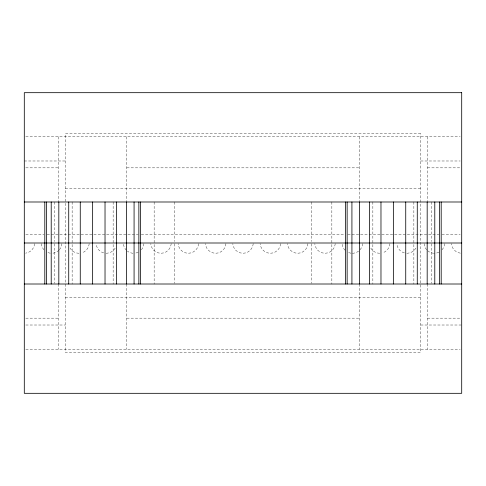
<?xml version="1.0" encoding="UTF-8"?>
<svg xmlns="http://www.w3.org/2000/svg" width="486" height="486" viewBox="0 0 486 486"><rect width="100%" height="100%" fill="white"/><g stroke="black" fill="none" stroke-linecap="round" stroke-linejoin="round"><path stroke-width="0.36" stroke-dasharray="2.43 1.82" d="M25.788 136.706L460.181 136.706M24.3 160.988L65.306 160.988M420.694 160.988L460.181 160.988M25.788 167.84L58.472 167.84M126.816 167.84L359.184 167.84M427.528 167.84L460.181 167.84M65.306 188.325L420.694 188.325M25.819 234.799L44.044 234.799M47.081 234.799L138.206 234.799M141.244 234.799L344.756 234.799M347.794 234.799L438.919 234.799M441.956 234.799L460.181 234.799M65.306 297.675L420.694 297.675M25.819 318.16L58.472 318.16M126.816 318.16L359.184 318.16M427.528 318.16L460.212 318.16M25.819 325.013L65.306 325.013M420.694 325.013L461.7 325.013M25.819 349.294L460.212 349.294M431.465 201.994L431.465 241.512M431.465 243.759L431.465 283.247M427.528 136.706L427.528 201.994M427.528 284.006L427.528 349.294M413.859 201.994L413.859 284.006M372.853 201.994L372.853 284.006M359.184 136.706L359.184 201.994M359.184 284.006L359.184 349.294M331.847 201.994L331.847 284.006M311.344 201.994L311.344 241.512M311.344 243.747L311.344 283.259M174.656 201.994L174.656 241.512M174.656 243.747L174.656 283.259M154.153 201.994L154.153 284.006M126.816 136.706L126.816 201.994M126.816 284.006L126.816 349.294M113.147 201.994L113.147 284.006M72.141 201.994L72.141 284.006M58.472 136.706L58.472 201.994M58.472 284.006L58.472 349.294M54.535 201.994L54.535 241.512M54.535 243.747L54.535 283.259M460.363 253.163A10.255 10.255 0 0 1 451.47 243.668M34.53 243.668A10.249 10.249 0 0 1 25.637 253.163M61.868 243.668A10.255 10.255 0 0 1 59.341 249.761M58.885 250.247A10.255 10.255 0 0 1 52.306 253.23M50.301 253.163A10.255 10.255 0 0 1 47.099 252.191M43.934 249.761A10.255 10.255 0 0 1 41.407 243.668M89.205 243.668A10.255 10.255 0 0 1 81.63 252.902M78.975 253.249A10.255 10.255 0 0 1 70.099 248.127M115.188 248.127A10.255 10.249 0 0 1 104.308 253.054M103.658 252.902A10.255 10.249 0 0 1 96.082 243.668M143.88 243.668A10.255 10.249 0 0 1 140.897 250.247M138.188 252.191A10.255 10.249 0 0 1 134.987 253.163M132.982 253.23A10.255 10.249 0 0 1 127.411 251.134M126.403 250.247A10.255 10.249 0 0 1 123.42 243.668M171.218 243.668A10.255 10.249 0 0 1 160.988 253.249A10.255 10.249 0 0 1 150.757 243.668M198.555 243.668A10.255 10.249 0 0 1 188.325 253.249A10.255 10.249 0 0 1 178.095 243.668M225.893 243.668A10.255 10.249 0 0 1 215.663 253.249A10.255 10.249 0 0 1 205.432 243.668M253.23 243.668A10.255 10.255 0 0 1 243 253.249A10.255 10.255 0 0 1 232.77 243.668M280.568 243.668A10.255 10.255 0 0 1 270.338 253.249A10.255 10.255 0 0 1 260.107 243.668M307.905 243.668A10.255 10.255 0 0 1 297.675 253.249A10.255 10.255 0 0 1 287.445 243.668M335.243 243.668A10.255 10.255 0 0 1 325.013 253.249A10.255 10.255 0 0 1 314.782 243.668M362.58 243.668A10.255 10.255 0 0 1 359.597 250.247M358.589 251.134A10.255 10.255 0 0 1 352.35 253.249M351.014 253.163A10.255 10.255 0 0 1 347.812 252.191M345.103 250.247A10.255 10.255 0 0 1 342.12 243.668M389.918 243.668A10.255 10.255 0 0 1 382.342 252.902M379.688 253.249A10.255 10.255 0 0 1 370.812 248.127M415.901 248.127A10.255 10.255 0 0 1 405.02 253.054M404.37 252.902A10.255 10.255 0 0 1 396.795 243.668M444.593 243.668A10.255 10.255 0 0 1 441.61 250.247M438.901 252.191A10.255 10.255 0 0 1 434.363 253.249M433.694 253.23A10.255 10.255 0 0 1 427.115 250.247M426.659 249.761A10.255 10.255 0 0 1 424.132 243.668M420.694 133.686L65.306 133.686L65.306 352.314L420.694 352.314L420.694 133.686"/><path stroke-width="0.73" d="M24.3 201.994L461.7 201.994M24.3 243L461.7 243M24.3 284.006L461.7 284.006M441.197 201.994L441.197 284.006M439.569 201.994L439.569 284.006M434.788 201.994L434.788 284.006M427.182 201.994L427.182 284.006M417.274 201.994L417.274 284.006M405.737 201.994L405.737 284.006M393.356 201.994L393.356 284.006M380.975 201.994L380.975 284.006M369.433 201.994L369.433 284.006M359.531 201.994L359.531 284.006M351.925 201.994L351.925 284.006M347.144 201.994L347.144 284.006M345.516 201.994L345.516 284.006M140.484 201.994L140.484 284.006M138.856 201.994L138.856 284.006M134.075 201.994L134.075 284.006M126.469 201.994L126.469 284.006M116.567 201.994L116.567 284.006M105.025 201.994L105.025 284.006M92.644 201.994L92.644 284.006M80.263 201.994L80.263 284.006M68.726 201.994L68.726 284.006M58.818 201.994L58.818 284.006M51.212 201.994L51.212 284.006M46.431 201.994L46.431 284.006M44.803 201.994L44.803 284.006M461.7 92.68L24.3 92.68L24.3 393.32L461.7 393.32L461.7 92.68"/></g></svg>
